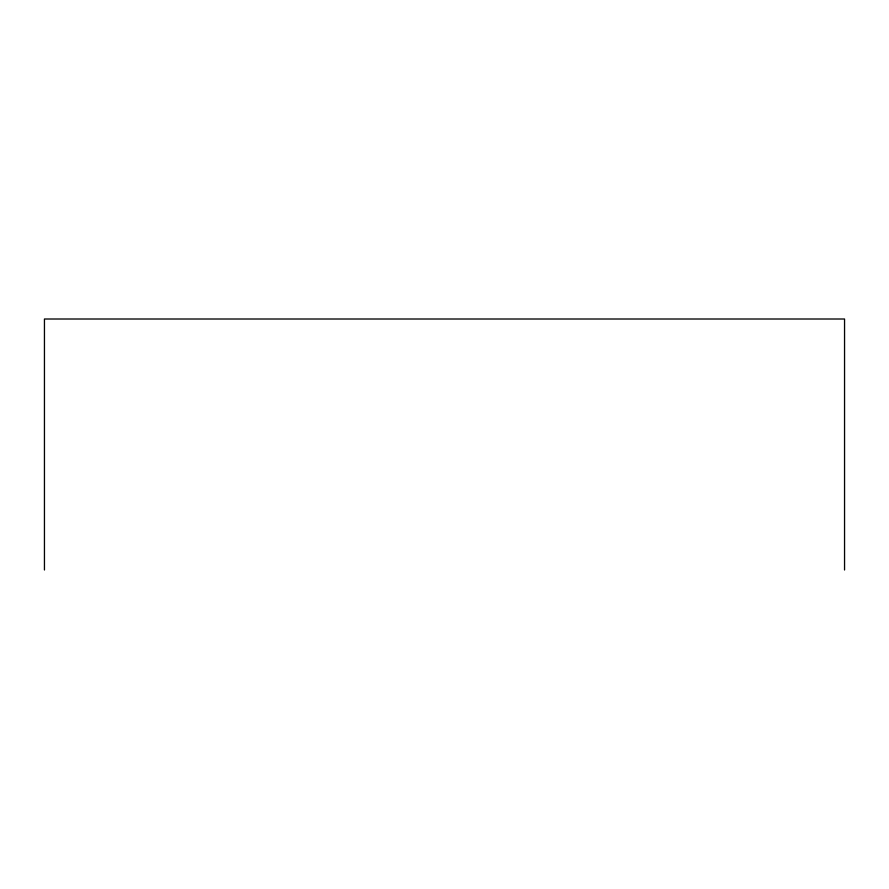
<?xml version="1.0" encoding="UTF-8"?>
<svg xmlns="http://www.w3.org/2000/svg" width="889" height="889" viewBox="0 0 889 889"><rect width="100%" height="100%" fill="white"/><g stroke="black" fill="none" stroke-linecap="round" stroke-linejoin="round"><path stroke-width="1.33" d="M844.55 569.993L844.55 319.007L44.45 319.007L44.45 569.993"/></g></svg>
